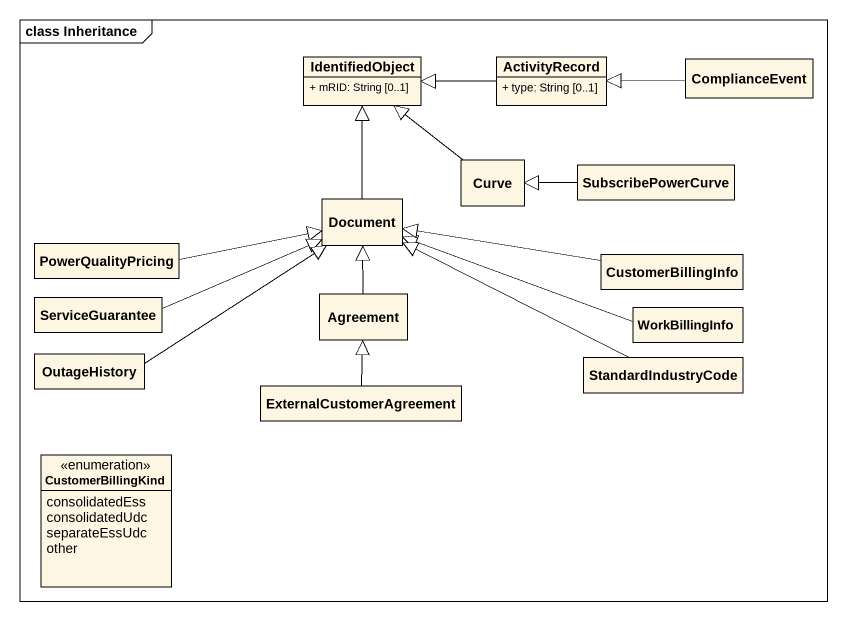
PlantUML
@startuml
mainframe class Inheritance
hide circle
hide empty members
skinparam classAttributeIconSize 0
class IdentifiedObject {
  + mRID: String [0..1]
}
class ActivityRecord {
  + type: String [0..1]
}
class ComplianceEvent
class Curve
class SubscribePowerCurve
class Document
class PowerQualityPricing
class Agreement
class CustomerBillingInfo
class ServiceGuarantee
class WorkBillingInfo
class OutageHistory
class ExternalCustomerAgreement
class StandardIndustryCode
enum CustomerBillingKind {
  consolidatedEss
  consolidatedUdc
  separateEssUdc
  other
}
ActivityRecord -left-|> IdentifiedObject
ComplianceEvent -left-|> ActivityRecord
Curve -up-|> IdentifiedObject
SubscribePowerCurve -left-|> Curve
Document -up-|> IdentifiedObject
PowerQualityPricing -right-|> Document
Agreement -up-|> Document
CustomerBillingInfo -left-|> Document
ServiceGuarantee -right-|> Document
WorkBillingInfo -left-|> Document
OutageHistory -right-|> Document
ExternalCustomerAgreement -up-|> Agreement
StandardIndustryCode -left-|> Document
@enduml
